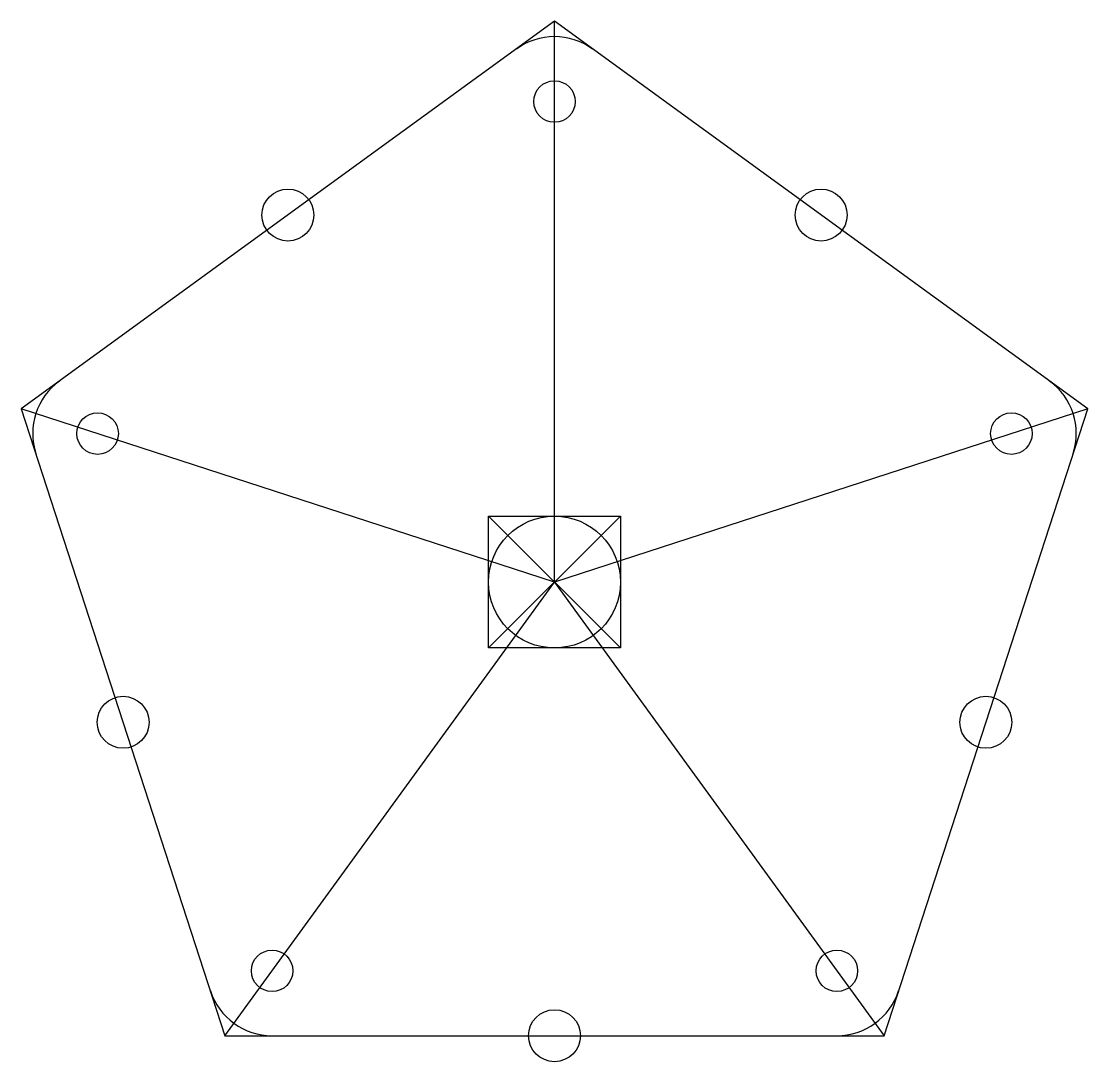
# Model space of a CAD drawing. Header units: millimetres. Extents: x 4.9 to 45.9, y -1 to 39.1.
import ezdxf

# ---------------------------------------------------------------- set-up
doc = ezdxf.new("R2010")
doc.units = ezdxf.units.MM
doc.layers.get('0').update_dxf_attribs({"linetype": 'CONTINUOUS'})

msp = doc.modelspace()

# ---------------------------------------------------------------- linework, layer by layer
for p, q in [((25.4, 39.087), (4.851, 24.157)), ((45.949, 24.157), (25.4, 39.087)), ((25.4, 17.48), (25.4, 39.087)), ((4.851, 24.157), (12.7, 0)), ((25.4, 17.48), (4.851, 24.157)), ((45.949, 24.157), (25.4, 17.48)), ((38.1, 0), (45.949, 24.157)), ((22.86, 20.02), (27.94, 20.02)), ((22.86, 14.94), (22.86, 20.02)), ((22.86, 14.94), (27.94, 20.02)), ((27.94, 14.94), (22.86, 20.02)), ((27.94, 20.02), (27.94, 14.94)), ((12.7, 0), (25.4, 17.48)), ((25.4, 17.48), (38.1, 0)), ((27.94, 14.94), (22.86, 14.94)), ((12.7, 0), (38.1, 0))]:
    msp.add_line(p, q)
for centre, radius in [((25.4, 35.996), 0.8), ((15.125, 31.622), 1), ((35.675, 31.622), 1), ((7.79, 23.202), 0.8), ((43.01, 23.202), 0.8), ((25.4, 17.48), 2.54), ((8.775, 12.078), 1), ((42.025, 12.078), 1), ((14.516, 2.5), 0.8), ((36.284, 2.5), 0.8), ((25.4, 0), 1)]:
    msp.add_circle(centre, radius)
for centre, start, end in [((25.4, 35.996), 54, 126), ((7.79, 23.202), 126, 198), ((43.01, 23.202), -18, 54), ((14.516, 2.5), 198, 270), ((36.284, 2.5), 270, 342)]:
    msp.add_arc(centre, 2.5, start, end)

doc.saveas('drawing.dxf')
